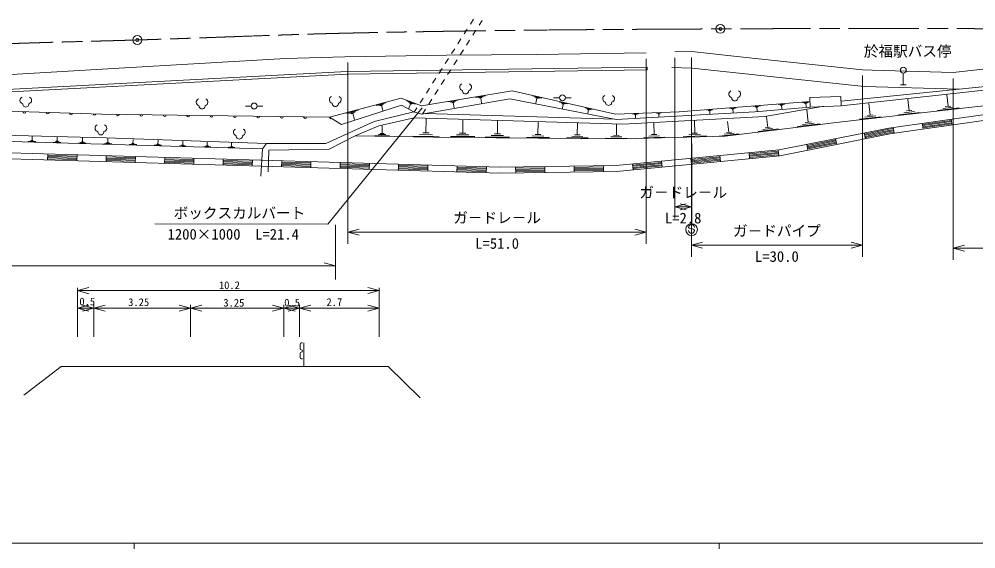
# Model space of a CAD drawing. Units: millimetres, scale not verified, with parts at other scales. Extents: x 40000 to 680000, y 20000 to 380000.
# Drawn here: x 148322 to 311852, y 204000 to 294523 of the extents above; entities that cross this region are included whole.
import ezdxf
from ezdxf.enums import TextEntityAlignment as Align

# ---------------------------------------------------------------- set-up
doc = ezdxf.new("R2010")
doc.units = ezdxf.units.MM
doc.header["$LTSCALE"] = 1000
doc.header["$PDMODE"] = 32
doc.header["$PDSIZE"] = 500
doc.linetypes.add('CHAIN', pattern=[18.5, 12, -1.5, 3.5, -1.5])
for name, color, linetype, lineweight in [('M-BGD', 7, 'Continuous', 13), ('M-BMK', 2, 'CHAIN', 13), ('M-BMK-SRVR', 3, 'Continuous', 13), ('M-STR-HTXT', 7, 'Continuous', 13), ('M-STR-STRC', 7, 'Continuous', 13), ('M-TTL-BAND', 7, 'Continuous', 13)]:
    doc.layers.add(name, color=color, linetype=linetype, lineweight=lineweight)
doc.styles.add('@ＭＳ ゴシック', font='')
doc.styles.add('ＭＳ ゴシック', font='')
doc.styles.get('@ＭＳ ゴシック').set_extended_font_data('@MS Gothic')
doc.styles.get('ＭＳ ゴシック').set_extended_font_data('MS Gothic')

msp = doc.modelspace()

# ---------------------------------------------------------------- linework, layer by layer
at = {"layer": 'M-BGD'}
for p, q in [((225999, 294523), (225461, 293680)), ((224923, 292837), (224384, 291995)), ((226939, 293469), (227478, 294312)), ((223846, 291152), (223308, 290309)), ((225863, 291784), (226401, 292627)), ((222770, 289466), (222231, 288624)), ((224786, 290098), (225324, 290941)), ((223710, 288413), (224248, 289255)), ((221693, 287781), (221155, 286938)), ((222633, 286727), (223171, 287570)), ((255670, 286306), (255676, 285841)), ((220617, 286095), (220078, 285252)), ((221557, 285042), (222095, 285884)), ((299451, 283297), (299451, 285297)), ((219540, 284410), (219002, 283567)), ((220480, 283356), (221018, 284199)), ((298951, 283297), (299951, 283297)), ((218463, 282724), (217925, 281881)), ((219404, 281671), (219942, 282513)), ((226348, 281157), (228017, 281432)), ((236081, 281396), (237662, 281038)), ((288789, 281295), (283493, 281112)), ((288845, 279689), (288789, 281295)), ((307091, 279623), (306871, 281579)), ((186987, 279678), (187987, 279678)), ((189987, 279678), (188987, 279678)), ((209344, 279780), (211005, 280224)), ((209789, 279780), (210619, 280002)), ((210026, 279725), (210441, 279836)), ((210234, 279780), (210470, 278894)), ((214531, 280568), (216095, 279994)), ((214884, 280321), (215666, 280034)), ((215237, 280073), (214930, 279239)), ((215041, 280145), (215432, 280001)), ((217387, 281039), (216849, 280196)), ((218327, 279985), (218865, 280828)), ((221607, 280374), (223351, 280662)), ((222062, 280330), (222934, 280474)), ((222299, 280249), (222735, 280321)), ((222517, 280285), (222671, 279355)), ((226784, 281114), (227618, 281252)), ((227011, 281038), (227428, 281106)), ((227220, 281072), (227366, 280182)), ((236453, 281201), (237243, 281022)), ((236626, 281051), (237022, 280962)), ((236824, 281006), (236633, 280163)), ((239684, 281089), (240684, 281089)), ((240691, 280354), (242067, 280042)), ((241014, 280184), (241702, 280028)), ((241165, 280053), (241510, 279975)), ((241338, 280014), (241171, 279280)), ((242684, 281089), (241684, 281089)), ((273789, 279586), (275015, 279680)), ((278037, 279914), (279200, 280004)), ((278333, 279859), (278915, 279904)), ((278485, 279792), (278776, 279815)), ((278630, 279803), (278678, 279183)), ((282222, 280237), (283324, 280322)), ((282503, 280185), (283054, 280227)), ((282646, 280122), (282922, 280143)), ((282784, 280133), (282830, 279545)), ((283493, 281112), (283548, 279507)), ((283548, 279507), (288845, 279689)), ((293771, 278130), (293548, 280108)), ((300441, 278877), (300220, 280845)), ((307550, 279674), (306633, 279571)), ((204266, 278423), (206273, 278959)), ((204803, 278423), (205807, 278691)), ((205090, 278356), (205592, 278490)), ((205341, 278423), (205627, 277353)), ((216310, 279353), (215862, 278652)), ((217250, 278299), (217789, 279142)), ((217745, 278386), (250161, 277429)), ((245091, 279358), (246272, 279091)), ((245369, 279213), (245959, 279079)), ((245498, 279101), (245794, 279034)), ((245646, 279067), (245504, 278437)), ((253185, 278309), (254162, 278346)), ((253431, 278253), (253920, 278271)), ((253556, 278192), (253800, 278202)), ((253678, 278197), (253698, 277676)), ((257209, 278460), (258087, 278494)), ((257431, 278410), (257870, 278427)), ((257543, 278356), (257762, 278364)), ((257653, 278360), (257670, 277891)), ((265862, 278973), (266831, 279048)), ((266110, 278927), (266594, 278965)), ((266236, 278872), (266478, 278891)), ((266357, 278882), (266397, 278365)), ((269754, 279274), (270859, 279359)), ((270036, 279222), (270588, 279264)), ((270180, 279159), (270456, 279180)), ((270318, 279169), (270363, 278580)), ((274102, 279528), (274715, 279575)), ((274261, 279458), (274568, 279481)), ((274415, 279470), (274465, 278816)), ((283195, 276916), (282938, 279018)), ((294234, 278182), (293307, 278078)), ((296951, 275909), (315053, 278467)), ((302341, 278593), (298652, 278178)), ((301391, 278735), (299546, 278528)), ((300902, 278929), (299980, 278826)), ((308981, 279340), (305312, 278927)), ((308036, 279481), (306202, 279275)), ((201348, 277747), (201595, 277493)), ((217859, 275098), (217900, 277487)), ((224136, 275015), (224155, 277231)), ((230068, 274910), (230087, 277127)), ((237005, 274822), (237023, 276922)), ((243730, 274737), (243747, 276723)), ((250401, 274666), (250418, 276652)), ((256848, 274806), (256795, 276771)), ((263799, 275028), (263743, 277136)), ((269629, 275182), (269405, 277004)), ((276285, 275998), (276062, 277819)), ((285231, 276632), (281289, 276149)), ((284213, 276774), (282242, 276532)), ((283688, 276976), (282703, 276855)), ((295681, 277844), (291972, 277427)), ((294726, 277987), (292871, 277779)), ((297119, 274923), (315144, 277470)), ((302685, 276720), (302825, 275729)), ((302713, 276522), (307664, 277221)), ((302741, 276324), (307692, 277023)), ((302769, 276125), (307720, 276825)), ((302797, 275927), (307748, 276627)), ((307776, 276429), (307636, 277419)), ((211006, 274786), (209738, 274808)), ((210692, 274961), (210058, 274972)), ((210375, 274966), (210398, 276318)), ((218974, 274780), (216734, 274818)), ((218419, 275088), (217299, 275107)), ((225173, 274729), (223094, 274746)), ((224655, 275010), (223616, 275019)), ((230588, 274906), (229549, 274915)), ((237497, 274818), (236513, 274826)), ((244195, 274733), (243264, 274741)), ((257309, 274819), (256387, 274794)), ((264794, 274791), (262818, 274738)), ((264293, 275041), (263305, 275015)), ((271392, 274936), (267976, 274517)), ((270511, 275059), (268803, 274849)), ((270056, 275234), (269202, 275129)), ((278049, 275751), (274633, 275333)), ((277167, 275875), (275459, 275665)), ((276712, 276050), (275858, 275945)), ((278212, 272170), (296951, 275909)), ((278358, 271179), (297119, 274923)), ((292768, 275074), (292963, 274094)), ((292807, 274878), (296985, 275712)), ((297018, 275515), (292846, 274682)), ((292885, 274486), (297052, 275318)), ((297086, 275120), (292924, 274290)), ((297762, 275822), (296985, 275712)), ((297018, 275515), (297790, 275624)), ((297818, 275426), (297052, 275318)), ((297086, 275120), (297846, 275228)), ((297734, 276020), (297874, 275030)), ((68253, 273930), (230584, 269211)), ((151157, 273597), (149879, 273635)), ((150840, 273692), (150201, 273711)), ((150683, 273782), (150364, 273791)), ((150523, 273787), (150544, 274468)), ((155467, 273469), (154167, 273508)), ((155145, 273566), (154495, 273585)), ((154985, 273657), (154660, 273667)), ((154822, 273662), (154843, 274355)), ((159799, 273341), (158477, 273380)), ((159471, 273438), (158810, 273458)), ((159308, 273532), (158978, 273541)), ((159143, 273536), (159164, 274242)), ((164146, 273211), (162806, 273251)), ((163814, 273311), (163144, 273331)), ((163649, 273405), (163314, 273415)), ((163482, 273410), (163503, 274125)), ((168430, 273084), (167127, 273123)), ((168106, 273181), (167455, 273200)), ((167946, 273272), (167620, 273282)), ((167783, 273277), (167804, 273972)), ((172207, 273141), (171890, 273150)), ((172048, 273146), (172068, 273821)), ((176277, 273015), (176296, 273671)), ((180470, 272886), (180489, 273523)), ((184627, 272757), (184645, 273375)), ((211636, 274607), (209102, 274650)), ((220089, 274462), (215609, 274539)), ((226209, 274443), (222053, 274478)), ((232142, 274338), (227985, 274374)), ((231105, 274624), (229027, 274642)), ((238969, 274280), (235032, 274314)), ((237987, 274551), (236019, 274568)), ((245588, 274224), (241863, 274256)), ((244659, 274480), (242796, 274496)), ((252259, 274153), (248535, 274185)), ((251330, 274410), (249468, 274425)), ((250867, 274662), (249936, 274670)), ((258703, 274364), (255019, 274266)), ((257776, 274585), (255933, 274536)), ((265790, 274554), (261837, 274448)), ((282961, 273117), (283157, 272137)), ((283000, 272921), (287903, 273900)), ((283039, 272725), (287943, 273704)), ((283078, 272529), (287982, 273508)), ((283118, 272333), (288021, 273311)), ((288060, 273115), (287864, 274096)), ((68224, 272930), (230577, 268211)), ((153217, 271460), (153188, 270460)), ((172676, 272958), (171410, 272996)), ((172362, 273052), (171729, 273071)), ((176887, 272833), (175657, 272869)), ((176582, 272924), (175967, 272942)), ((176431, 273011), (176123, 273020)), ((181062, 272709), (179868, 272744)), ((180766, 272797), (180169, 272815)), ((180619, 272881), (180320, 272890)), ((185202, 272586), (184043, 272620)), ((184914, 272672), (184335, 272689)), ((184772, 272753), (184482, 272762)), ((250350, 269499), (278212, 272170)), ((273078, 271678), (273174, 270682)), ((273097, 271478), (278074, 271956)), ((273116, 271279), (278094, 271757)), ((273135, 271080), (278113, 271557)), ((278151, 271159), (278055, 272155)), ((153194, 270660), (158192, 270515)), ((153200, 270860), (158198, 270715)), ((153206, 271060), (158203, 270915)), ((153211, 271260), (158209, 271115)), ((158186, 270315), (158215, 271315)), ((163213, 271169), (163184, 270170)), ((163190, 270370), (168188, 270224)), ((163196, 270570), (168193, 270424)), ((163201, 270769), (168199, 270624)), ((163207, 270969), (168205, 270824)), ((168182, 270024), (168211, 271024)), ((173209, 270879), (173180, 269879)), ((173185, 270079), (178183, 269934)), ((173191, 270279), (178189, 270134)), ((173197, 270479), (178195, 270334)), ((173203, 270679), (178201, 270534)), ((178178, 269734), (178207, 270733)), ((183205, 270588), (183175, 269589)), ((183187, 269988), (188185, 269843)), ((183193, 270188), (188191, 270043)), ((183199, 270388), (188197, 270243)), ((188173, 269443), (188202, 270443)), ((193200, 270298), (193171, 269298)), ((193189, 269898), (198187, 269753)), ((193194, 270098), (198192, 269952)), ((198169, 269153), (198198, 270152)), ((203196, 270007), (203167, 269008)), ((208165, 268862), (208194, 269862)), ((250406, 268499), (278358, 271179)), ((253189, 269570), (258166, 270047)), ((253208, 269371), (258185, 269848)), ((258242, 269251), (258147, 270246)), ((263124, 270723), (263219, 269728)), ((263143, 270524), (268120, 271001)), ((263162, 270325), (268139, 270802)), ((263181, 270126), (268158, 270603)), ((263200, 269927), (268177, 270404)), ((268196, 270205), (268101, 271200)), ((273155, 270881), (278132, 271358)), ((183181, 269789), (188179, 269643)), ((193177, 269498), (198175, 269353)), ((193183, 269698), (198181, 269553)), ((203173, 269207), (208171, 269062)), ((203179, 269407), (208177, 269262)), ((203184, 269607), (208182, 269462)), ((203190, 269807), (208188, 269662)), ((213192, 269717), (213163, 268717)), ((213169, 268917), (218166, 268772)), ((213174, 269117), (218172, 268972)), ((213180, 269317), (218178, 269171)), ((213186, 269517), (218184, 269371)), ((218161, 268572), (218190, 269571)), ((223188, 269426), (223159, 268426)), ((223164, 268626), (228162, 268481)), ((223170, 268826), (228168, 268681)), ((223176, 269026), (228174, 268881)), ((223182, 269226), (228180, 269081)), ((228156, 268281), (228186, 269281)), ((230577, 268211), (250406, 268499)), ((230584, 269211), (250350, 269499)), ((233184, 269249), (233199, 268249)), ((233187, 269049), (238187, 269122)), ((233190, 268849), (238190, 268922)), ((233193, 268649), (238192, 268722)), ((233196, 268449), (238195, 268522)), ((238198, 268322), (238184, 269322)), ((243183, 269394), (243198, 268394)), ((243186, 269194), (248186, 269267)), ((243189, 268994), (248188, 269067)), ((243192, 268794), (248191, 268867)), ((243195, 268594), (248194, 268667)), ((248197, 268467), (248183, 269467)), ((253169, 269769), (253265, 268773)), ((253227, 269172), (258204, 269649)), ((253246, 268973), (258223, 269450))]:
    msp.add_line(p, q, dxfattribs=at)
for points in [[(68523, 282424), (77281, 282544), (96458, 283119), (122183, 283859), (145058, 284927), (164455, 286105), (180098, 286982), (193823, 287777), (204015, 288105), (221384, 288352), (236753, 288461), (255519, 288763)], [(260424, 288929), (263223, 288987), (273104, 287927), (292464, 285882), (294108, 285790), (307970, 285389), (321139, 286904), (332371, 288256), (355292, 288110), (373903, 288000), (394982, 287987), (419144, 287836), (435321, 287658), (458786, 287412), (484716, 286960), (529212, 286206), (558593, 282692), (568983, 282609)], [(125802, 279044), (125778, 281439), (204403, 285588), (255670, 286306)], [(259863, 286248), (263352, 286152), (292741, 283022), (309006, 282550)], [(126267, 279049), (126247, 280998), (204418, 285123), (255676, 285841)], [(363200, 284632), (331407, 284844), (288817, 280484)], [(363197, 284180), (331429, 284392), (288845, 279689)], [(201348, 277747), (213594, 281019), (217101, 279731), (232589, 282288), (250234, 278298), (261138, 278709), (283516, 280437)], [(68223, 279765), (96129, 279713), (126267, 279049), (142812, 278919), (162419, 278302), (201348, 277747)], [(283548, 279507), (274069, 278681), (250344, 277394), (232180, 280928), (217085, 278270), (215761, 278683), (213660, 279804), (203414, 276544), (201348, 277747)], [(378184, 279796), (318715, 280333), (288928, 276984)], [(190622, 273264), (200751, 273289), (208988, 277006), (215761, 278683)], [(285894, 279588), (285559, 279576), (275758, 277868), (251512, 276594), (215815, 277649), (209788, 276279), (205733, 274608)], [(68240, 276413), (110107, 275633), (163200, 274235), (190622, 273264)], [(288928, 276984), (268980, 274539), (251567, 274073), (222537, 274320), (205733, 274608)], [(189891, 272346), (140980, 273800), (68244, 275701)], [(190622, 273264), (189891, 272346), (189617, 267671)], [(205733, 274608), (201304, 272299), (190987, 272112), (190878, 268423)]]:
    msp.add_lwpolyline(points, dxfattribs=at)
for centre in [(299451, 285797), (241184, 281089), (188487, 279678)]:
    msp.add_circle(centre, 500, dxfattribs=at)
for centre, radius, start, end in [((224235, 282914), 599, 113.44836, 257.2818), ((225038, 282914), 599, 282.7182, 66.55164), ((201962, 280746), 599, 113.44836, 257.2818), ((202765, 280746), 599, 282.7182, 66.55164), ((224636, 282298), 534, 176.52859, 3.47141), ((248675, 280926), 599, 113.44836, 257.2818), ((249478, 280926), 599, 282.7182, 66.55164), ((270232, 281717), 599, 113.44836, 257.2818), ((271035, 281717), 599, 282.7182, 66.55164), ((149060, 280655), 599, 113.44836, 257.2818), ((149462, 280039), 534, 176.52859, 3.47141), ((149863, 280655), 599, 282.7182, 66.55164), ((179193, 280339), 599, 113.44836, 257.2818), ((179595, 279723), 534, 176.52859, 3.47141), ((179996, 280339), 599, 282.7182, 66.55164), ((202364, 280129), 534, 176.52859, 3.47141), ((249077, 280310), 534, 176.52859, 3.47141), ((270634, 281100), 534, 176.52859, 3.47141), ((149212, 278718), 250, 178.19635, 358.19635), ((153210, 278592), 250, 178.19635, 358.19635), ((157208, 278466), 250, 178.19635, 358.19635), ((161206, 278340), 250, 178.19635, 358.19635), ((165205, 278262), 250, 179.18278, 359.18278), ((169205, 278205), 250, 179.18278, 359.18278), ((173205, 278148), 250, 179.18278, 359.18278), ((177204, 278091), 250, 179.18278, 359.18278), ((181204, 278034), 250, 179.18278, 359.18278), ((161890, 275912), 599, 113.44836, 257.2818), ((162693, 275912), 599, 282.7182, 66.55164), ((185203, 277977), 250, 179.18278, 359.18278), ((189203, 277920), 250, 179.18278, 359.18278), ((193203, 277863), 250, 179.18278, 359.18278), ((197202, 277806), 250, 179.18278, 359.18278), ((162292, 275295), 534, 176.52859, 3.47141), ((185563, 275189), 599, 113.44836, 257.2818), ((186366, 275189), 599, 282.7182, 66.55164), ((185965, 274572), 534, 176.52859, 3.47141)]:
    msp.add_arc(centre, radius, start, end, dxfattribs=at)
at = {"layer": 'M-BMK'}
msp.add_open_spline([(68182, 287954), (78762, 287961), (81523, 287957), (90072, 288162), (98109, 288354), (102606, 288614), (110640, 288921), (124812, 289462), (132748, 289836), (146922, 290340), (155361, 290640), (160091, 290709), (168531, 290963), (184269, 291437), (193079, 291920), (208822, 292225), (232004, 292674), (244994, 292743), (268181, 292854), (290645, 292961), (303230, 293003), (325693, 292782), (342228, 292619), (351482, 292054), (368016, 291827), (407203, 291290), (429159, 291548), (468348, 291191), (507684, 290833), (520045, 290664), (569053, 289993)], degree=3, knots=[0, 0, 0, 0, 1, 1, 1, 2, 2, 2, 3, 3, 3, 4, 4, 4, 5, 5, 5, 6, 6, 6, 7, 7, 7, 8, 8, 8, 9, 9, 9, 10, 10, 10, 10], dxfattribs=at)
at = {"layer": 'M-BMK-SRVR'}
for centre in [(268181, 292854), (168531, 290963)]:
    msp.add_circle(centre, 750, dxfattribs=at)
for p in [(268181, 292854), (168531, 290963)]:
    msp.add_point(p, dxfattribs=at)
at = {"layer": 'M-STR-HTXT'}
for p, q in [((158318, 248127), (160250, 248645)), ((158318, 248602), (158318, 240249)), ((209843, 248127), (207913, 248644)), ((209843, 248602), (209843, 240249)), ((158318, 248127), (209843, 248127)), ((158318, 248127), (160250, 247609)), ((209843, 248127), (207913, 247610)), ((158318, 245153), (160250, 245671)), ((161089, 245153), (159159, 245670)), ((161089, 245686), (161089, 240249)), ((161089, 245153), (163020, 245671)), ((177597, 245153), (175667, 245670)), ((177597, 245686), (177597, 240249)), ((177597, 245153), (179528, 245671)), ((193559, 245153), (191629, 245670)), ((193559, 245686), (193559, 240249)), ((193559, 245153), (195491, 245671)), ((196240, 245153), (194310, 245670)), ((196240, 245686), (196240, 240249)), ((196240, 245153), (198171, 245671)), ((209843, 245153), (207913, 245670)), ((158318, 245153), (161089, 245153)), ((158318, 245153), (160250, 244635)), ((161089, 245153), (159159, 244636)), ((161089, 245153), (177597, 245153)), ((161089, 245153), (163020, 244635)), ((177597, 245153), (175667, 244636)), ((177597, 245153), (193559, 245153)), ((177597, 245153), (179528, 244635)), ((193559, 245153), (191629, 244636)), ((193559, 245153), (196240, 245153)), ((193559, 245153), (195491, 244635)), ((196240, 245153), (194310, 244636)), ((196240, 245153), (209843, 245153)), ((196240, 245153), (198171, 244635)), ((209843, 245153), (207913, 244636)), ((196354, 238988), (196354, 238238)), ((196754, 239188), (196554, 239188)), ((197004, 235188), (197004, 239188)), ((196354, 237438), (196354, 236688)), ((196754, 236488), (196554, 236488))]:
    msp.add_line(p, q, dxfattribs=at)
for points in [[(217205, 279381), (201072, 259511), (171490, 259519)], [(149118, 230279), (155503, 235188), (211373, 235188), (216895, 229795)]]:
    msp.add_lwpolyline(points, dxfattribs=at)
for centre, start, end in [((196554, 238988), 90, 180), ((196554, 238238), 180, 270), ((196554, 237438), 90, 180), ((196554, 237838), 270, 90), ((196554, 236688), 180, 270)]:
    msp.add_arc(centre, 200, start, end, dxfattribs=at)
at = {"layer": 'M-STR-STRC'}
for p, q in [((260424, 287929), (260424, 260445)), ((263223, 287987), (263223, 253882)), ((263223, 287987), (263223, 260445)), ((204524, 287113), (204524, 256113)), ((255519, 287763), (255519, 256113)), ((263267, 286983), (263276, 259556)), ((292464, 284882), (292464, 253882)), ((307970, 284389), (307970, 253389)), ((262356, 262963), (260424, 262445)), ((260424, 262445), (263223, 262445)), ((260424, 262445), (262356, 261927)), ((263223, 262445), (261292, 262963)), ((261292, 261927), (263223, 262445)), ((202419, 250037), (202419, 259377)), ((206455, 258630), (204524, 258113)), ((255519, 258113), (253588, 258630)), ((262758, 258931), (262864, 258796)), ((262864, 258796), (263110, 258686)), ((263110, 258686), (263411, 258686)), ((263411, 258686), (263657, 258548)), ((263657, 258548), (263758, 258431)), ((204524, 258113), (255519, 258113)), ((204524, 258113), (206455, 257595)), ((253588, 257595), (255519, 258113)), ((265155, 256399), (263223, 255882)), ((263223, 255882), (292464, 255882)), ((263223, 255882), (265155, 255364)), ((292464, 255882), (290532, 256399)), ((290532, 255364), (292464, 255882)), ((309902, 255906), (307970, 255389)), ((307970, 255389), (332371, 255389)), ((307970, 255389), (309902, 254871)), ((68375, 252356), (202419, 252356)), ((202419, 252356), (200487, 252874))]:
    msp.add_line(p, q, dxfattribs=at)
msp.add_circle((263258, 258556), 1000, dxfattribs=at)
for centre, start, end in [((263258, 258931), 0, 180), ((263258, 258431), 180, 0)]:
    msp.add_arc(centre, 500, start, end, dxfattribs=at)
at = {"layer": 'M-TTL-BAND'}
for p, q in [((40000, 205000), (579000, 205000)), ((168000, 205000), (168000, 204000)), ((268000, 205000), (268000, 204000))]:
    msp.add_line(p, q, dxfattribs=at)

# ---------------------------------------------------------------- texts
at = {"layer": 'M-BGD', "style": 'ＭＳ ゴシック'}
msp.add_text('於福駅バス停', height=1833, dxfattribs=at).set_placement((300204, 289045), align=Align.MIDDLE_CENTER)
at = {"layer": 'M-STR-HTXT', "style": 'ＭＳ ゴシック'}
for s, height, p in [('ボックスカルバート', 1833, (185977, 261387)), ('1200×1000\u3000L=21.4', 1833, (184923, 257765)), ('10.2', 1320, (184263, 249054)), ('0.5', 1320, (159962, 246273)), ('3.25', 1320, (168757, 246153)), ('3.25', 1320, (185021, 246052)), ('0.5', 1320, (194980, 246093)), ('2.7', 1320, (202198, 246163))]:
    msp.add_text(s, height=height, dxfattribs=at).set_placement(p, align=Align.MIDDLE_CENTER)
at = {"layer": 'M-STR-STRC', "style": 'ＭＳ ゴシック'}
for s, p in [('ガ－ドレ－ル', (261824, 263445)), ('ガ－ドレ－ル', (230021, 259113)), ('ガ－ドパイプ', (277844, 256882))]:
    msp.add_text(s, height=1833, dxfattribs=at).set_placement(p, align=Align.BOTTOM_CENTER)
at = {"layer": 'M-STR-STRC', "style": '@ＭＳ ゴシック'}
for s, p in [('L=2.8', (261824, 261445)), ('L=51.0', (230021, 257113)), ('L=30.0', (277844, 254882))]:
    msp.add_text(s, height=1833, dxfattribs=at).set_placement(p, align=Align.TOP_CENTER)

doc.saveas('drawing.dxf')
